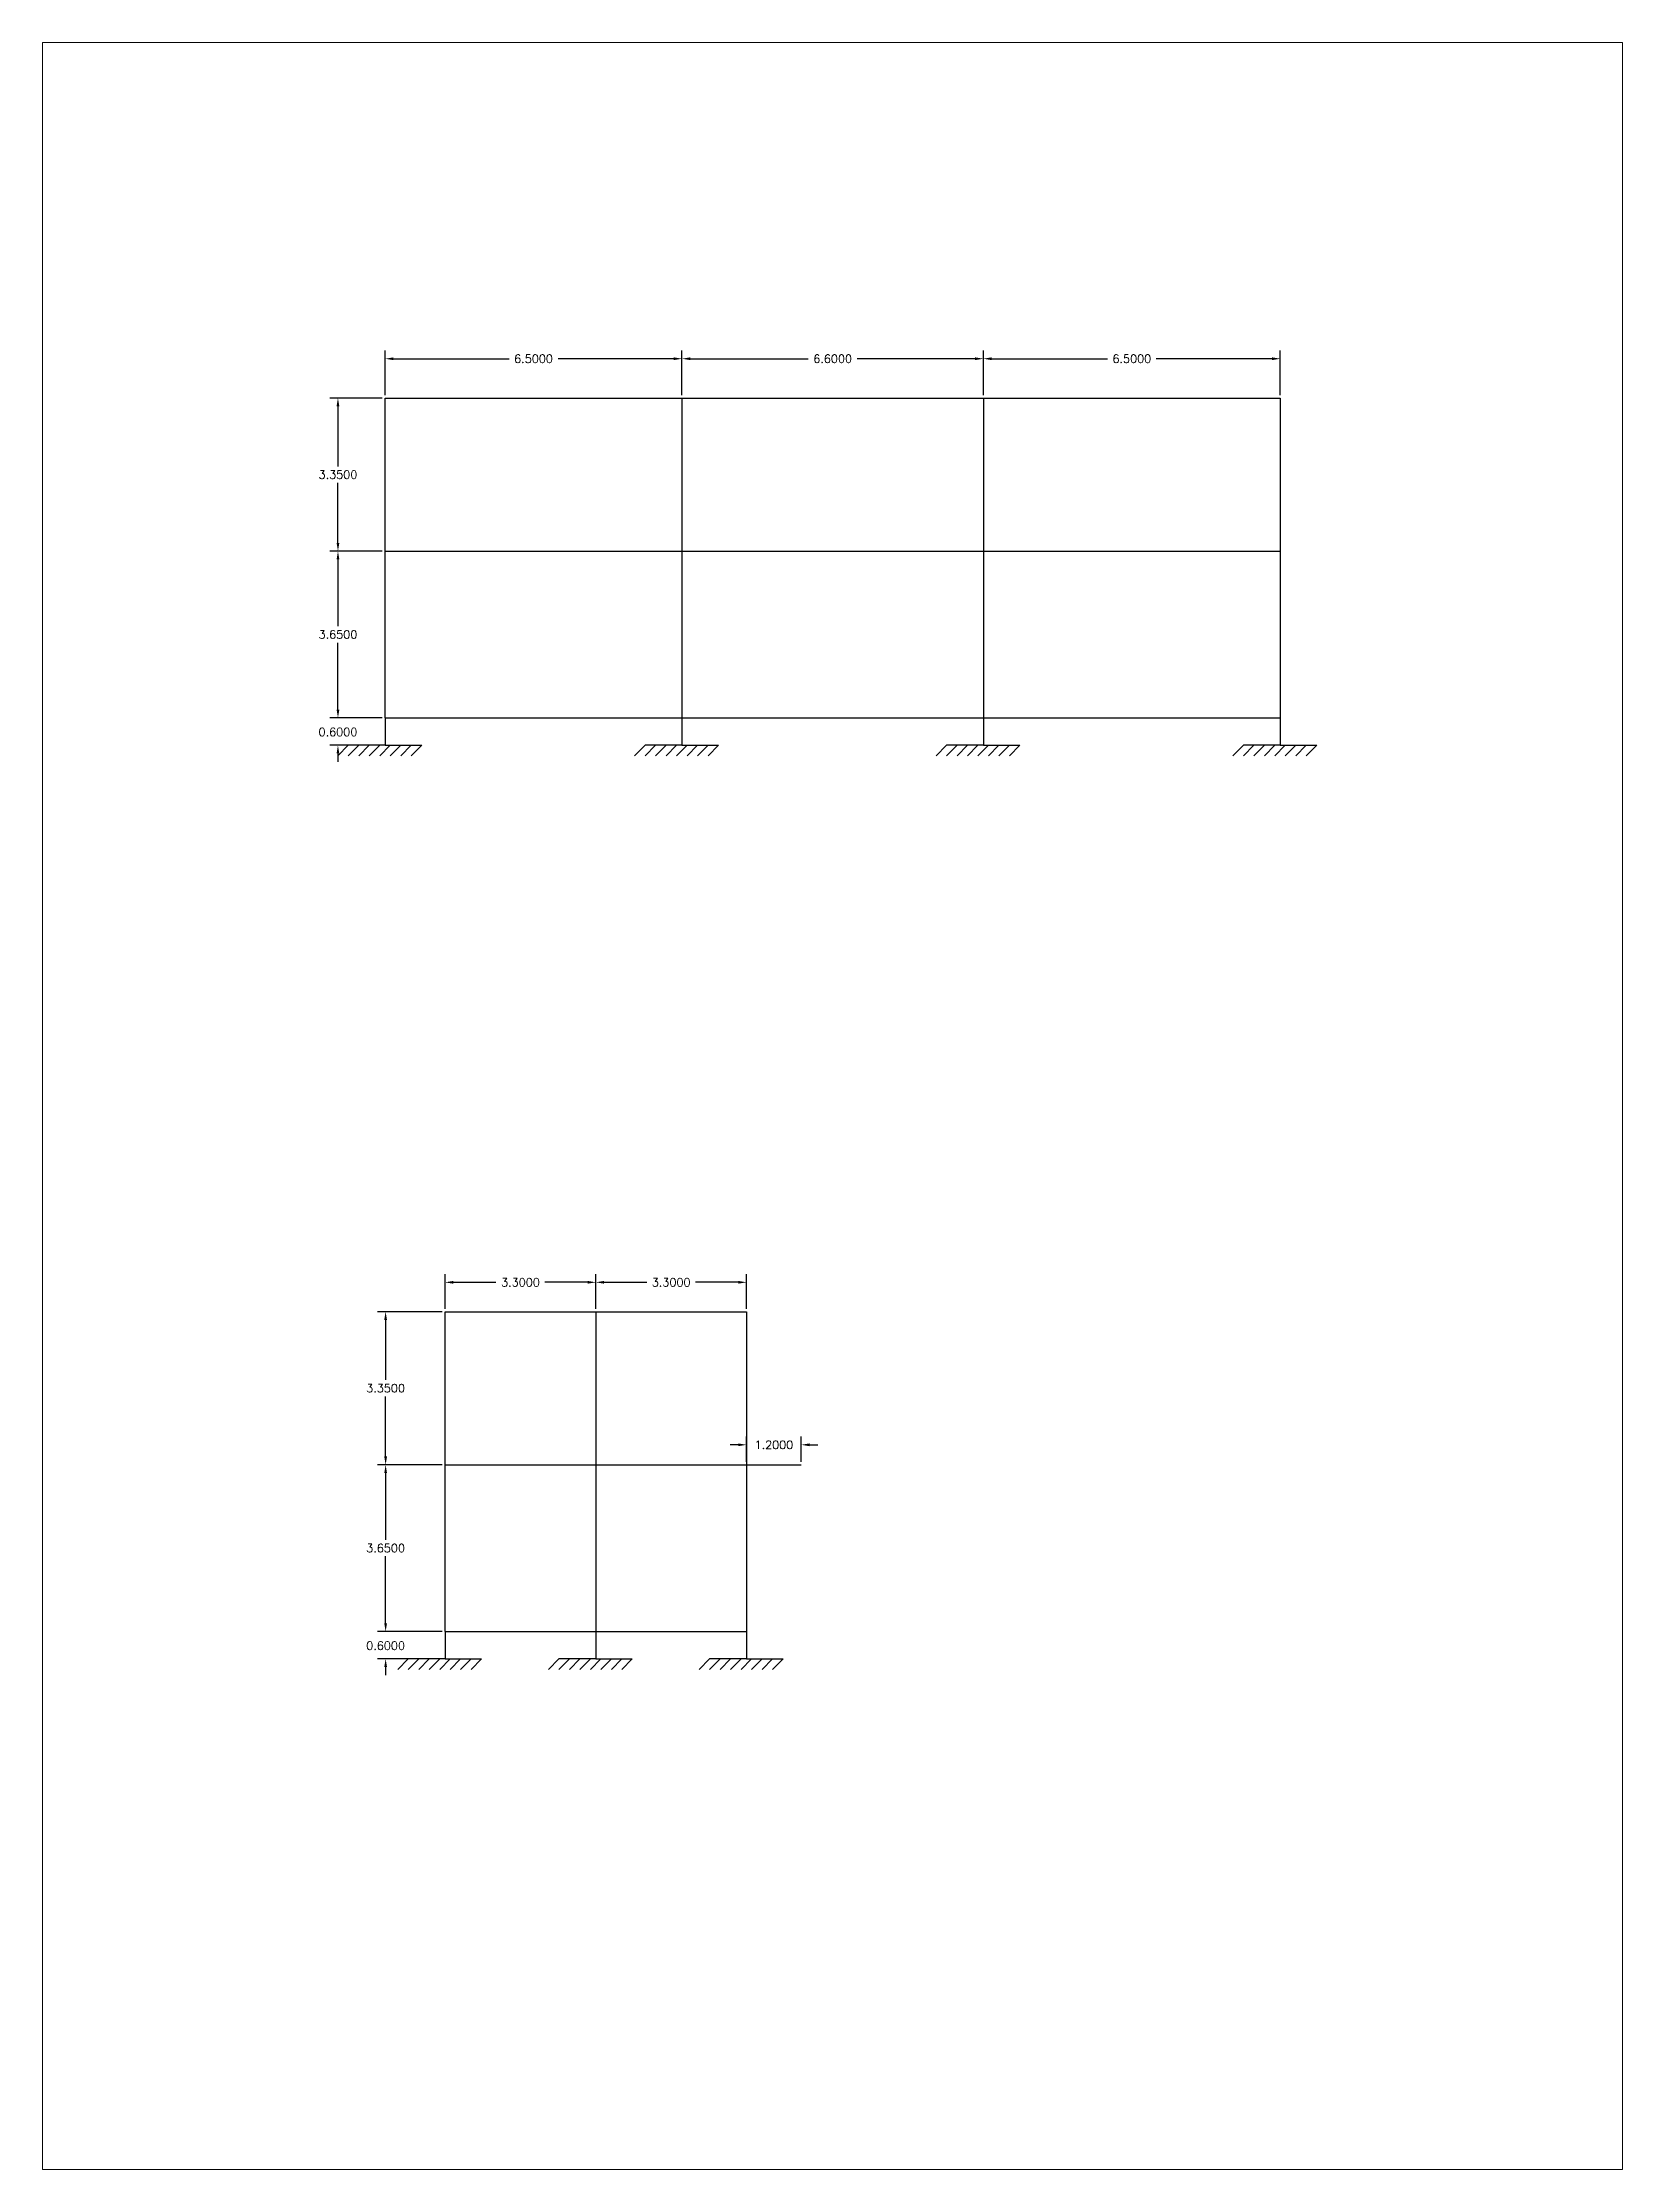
# Paper-space layout 'Layout1' of a CAD drawing. Header units: metres. Extents: x 4 to 114, y 17 to 165.
# The model-space entities are those that its viewports show. They can reach past a viewport. Long polylines and large blocks are cut down to what shows.
import ezdxf

# ---------------------------------------------------------------- set-up
doc = ezdxf.new("R2010")
doc.units = ezdxf.units.M
doc.styles.get("Standard").update_dxf_attribs({"font": 'simplex.shx'})
doc.dimstyles.get("Standard").update_dxf_attribs({"dimtxt": 0.18, "dimasz": 0.18, "dimexe": 0.18, "dimexo": 0.0625, "dimgap": 0.09, "dimtad": 0, "dimtih": 1, "dimtoh": 1, "dimdec": 4, "dimzin": 0, "dimdsep": 46, "dimtxsty": 'Standard', "dimcen": 0.09, "dimadec": 0, "dimazin": 0, "dimtfac": 1, "dimtdec": 4, "dimtofl": 0, "dimtmove": 0, "dimatfit": 3, "dimfxl": 1, "dimtolj": 1, "dimtzin": 0, "dimarcsym": 0})

# ---------------------------------------------------------------- blocks, each defined once
blk = doc.blocks.new('*D58')
at = {"color": 0, "lineweight": -2, "transparency": 16777216}
for p, q in [((-44.013, 0.18), (-44.013, 0.36)), ((-42.773, 0), (-44.193, 0)), ((-42.773, -0.6), (-44.193, -0.6)), ((-44.013, -0.78), (-44.013, -0.96))]:
    blk.add_line(p, q, dxfattribs=at)
at = {"color": 0, "transparency": 16777216}
for points in [[(-44.043, 0.18), (-43.983, 0.18), (-44.013, 0)], [(-44.043, -0.78), (-43.983, -0.78), (-44.013, -0.6)]]:
    blk.add_solid(points, dxfattribs=at)
at = {"layer": 'Defpoints', "color": 0, "transparency": 16777216}
for p in [(-44.013, 0), (-42.711, 0), (-42.711, -0.6)]:
    blk.add_point(p, dxfattribs=at)
at = {"color": 0, "transparency": 16777216, "insert": (-44.013, -0.311), "char_height": 0.18, "attachment_point": 5}
blk.add_mtext('\\A1;0.6000', dxfattribs=at)
blk = doc.blocks.new('*D59')
at = {"color": 0, "lineweight": -2, "transparency": 16777216}
for p, q in [((-42.773, 3.65), (-44.193, 3.65)), ((-44.013, 3.47), (-44.013, 2.005)), ((-44.013, 0.18), (-44.013, 1.645)), ((-42.773, 0), (-44.193, 0))]:
    blk.add_line(p, q, dxfattribs=at)
at = {"color": 0, "transparency": 16777216}
for points in [[(-44.043, 3.47), (-43.983, 3.47), (-44.013, 3.65)], [(-44.043, 0.18), (-43.983, 0.18), (-44.013, 0)]]:
    blk.add_solid(points, dxfattribs=at)
at = {"layer": 'Defpoints', "color": 0, "transparency": 16777216}
for p in [(-44.013, 3.65), (-42.711, 3.65), (-42.711, 0)]:
    blk.add_point(p, dxfattribs=at)
at = {"color": 0, "transparency": 16777216, "insert": (-44.013, 1.825), "char_height": 0.18, "attachment_point": 5}
blk.add_mtext('\\A1;3.6500', dxfattribs=at)
blk = doc.blocks.new('*D60')
at = {"color": 0, "lineweight": -2, "transparency": 16777216}
for p, q in [((-42.773, 7), (-44.193, 7)), ((-44.013, 6.82), (-44.013, 5.505)), ((-44.013, 3.83), (-44.013, 5.145)), ((-42.773, 3.65), (-44.193, 3.65))]:
    blk.add_line(p, q, dxfattribs=at)
at = {"color": 0, "transparency": 16777216}
for points in [[(-44.043, 6.82), (-43.983, 6.82), (-44.013, 7)], [(-44.043, 3.83), (-43.983, 3.83), (-44.013, 3.65)]]:
    blk.add_solid(points, dxfattribs=at)
at = {"layer": 'Defpoints', "color": 0, "transparency": 16777216}
for p in [(-44.013, 7), (-42.711, 7), (-42.711, 3.65)]:
    blk.add_point(p, dxfattribs=at)
at = {"color": 0, "transparency": 16777216, "insert": (-44.013, 5.325), "char_height": 0.18, "attachment_point": 5}
blk.add_mtext('\\A1;3.3500', dxfattribs=at)
blk = doc.blocks.new('*D61')
at = {"color": 0, "lineweight": -2, "transparency": 16777216}
for p, q in [((-42.711, 7.062), (-42.711, 7.823)), ((-42.531, 7.643), (-41.597, 7.643)), ((-39.591, 7.643), (-40.525, 7.643)), ((-39.411, 7.062), (-39.411, 7.823))]:
    blk.add_line(p, q, dxfattribs=at)
at = {"color": 0, "transparency": 16777216}
for points in [[(-42.531, 7.673), (-42.531, 7.613), (-42.711, 7.643)], [(-39.591, 7.673), (-39.591, 7.613), (-39.411, 7.643)]]:
    blk.add_solid(points, dxfattribs=at)
at = {"layer": 'Defpoints', "color": 0, "transparency": 16777216}
for p in [(-39.411, 7.643), (-42.711, 7), (-39.411, 7)]:
    blk.add_point(p, dxfattribs=at)
at = {"color": 0, "transparency": 16777216, "insert": (-41.061, 7.643), "char_height": 0.18, "attachment_point": 5}
blk.add_mtext('\\A1;3.3000', dxfattribs=at)
blk = doc.blocks.new('*D62')
at = {"color": 0, "lineweight": -2, "transparency": 16777216}
for p, q in [((-39.411, 7.062), (-39.411, 7.823)), ((-39.231, 7.643), (-38.297, 7.643)), ((-36.291, 7.643), (-37.225, 7.643)), ((-36.111, 7.062), (-36.111, 7.823))]:
    blk.add_line(p, q, dxfattribs=at)
at = {"color": 0, "transparency": 16777216}
for points in [[(-39.231, 7.673), (-39.231, 7.613), (-39.411, 7.643)], [(-36.291, 7.673), (-36.291, 7.613), (-36.111, 7.643)]]:
    blk.add_solid(points, dxfattribs=at)
at = {"layer": 'Defpoints', "color": 0, "transparency": 16777216}
for p in [(-36.111, 7.643), (-39.411, 7), (-36.111, 7)]:
    blk.add_point(p, dxfattribs=at)
at = {"color": 0, "transparency": 16777216, "insert": (-37.761, 7.643), "char_height": 0.18, "attachment_point": 5}
blk.add_mtext('\\A1;3.3000', dxfattribs=at)
blk = doc.blocks.new('*D64')
at = {"color": 0, "lineweight": -2, "transparency": 16777216}
for p, q in [((-36.111, 3.712), (-36.111, 4.266)), ((-34.911, 3.712), (-34.911, 4.266)), ((-36.291, 4.086), (-36.471, 4.086)), ((-34.731, 4.086), (-34.551, 4.086))]:
    blk.add_line(p, q, dxfattribs=at)
at = {"color": 0, "transparency": 16777216}
for points in [[(-36.291, 4.116), (-36.291, 4.056), (-36.111, 4.086)], [(-34.731, 4.116), (-34.731, 4.056), (-34.911, 4.086)]]:
    blk.add_solid(points, dxfattribs=at)
at = {"layer": 'Defpoints', "color": 0, "transparency": 16777216}
for p in [(-34.911, 4.086), (-36.111, 3.65), (-34.911, 3.65)]:
    blk.add_point(p, dxfattribs=at)
at = {"color": 0, "transparency": 16777216, "insert": (-35.511, 4.086), "char_height": 0.18, "attachment_point": 5}
blk.add_mtext('\\A1;1.2000', dxfattribs=at)
blk = doc.blocks.new('*D66')
at = {"color": 0, "lineweight": -2, "transparency": 16777216}
for p, q in [((-45.057, 20.18), (-45.057, 20.36)), ((-44.086, 20), (-45.237, 20)), ((-44.086, 19.4), (-45.237, 19.4)), ((-45.057, 19.22), (-45.057, 19.04))]:
    blk.add_line(p, q, dxfattribs=at)
at = {"color": 0, "transparency": 16777216}
for points in [[(-45.087, 20.18), (-45.027, 20.18), (-45.057, 20)], [(-45.087, 19.22), (-45.027, 19.22), (-45.057, 19.4)]]:
    blk.add_solid(points, dxfattribs=at)
at = {"layer": 'Defpoints', "color": 0, "transparency": 16777216}
for p in [(-45.057, 20), (-44.024, 20), (-44.024, 19.4)]:
    blk.add_point(p, dxfattribs=at)
at = {"color": 0, "transparency": 16777216, "insert": (-45.057, 19.691), "char_height": 0.18, "attachment_point": 5}
blk.add_mtext('\\A1;0.6000', dxfattribs=at)
blk = doc.blocks.new('*D67')
at = {"color": 0, "lineweight": -2, "transparency": 16777216}
for p, q in [((-44.086, 23.65), (-45.237, 23.65)), ((-45.057, 23.47), (-45.057, 22.005)), ((-45.057, 20.18), (-45.057, 21.645)), ((-44.086, 20), (-45.237, 20))]:
    blk.add_line(p, q, dxfattribs=at)
at = {"color": 0, "transparency": 16777216}
for points in [[(-45.087, 23.47), (-45.027, 23.47), (-45.057, 23.65)], [(-45.087, 20.18), (-45.027, 20.18), (-45.057, 20)]]:
    blk.add_solid(points, dxfattribs=at)
at = {"layer": 'Defpoints', "color": 0, "transparency": 16777216}
for p in [(-45.057, 23.65), (-44.024, 23.65), (-44.024, 20)]:
    blk.add_point(p, dxfattribs=at)
at = {"color": 0, "transparency": 16777216, "insert": (-45.057, 21.825), "char_height": 0.18, "attachment_point": 5}
blk.add_mtext('\\A1;3.6500', dxfattribs=at)
blk = doc.blocks.new('*D68')
at = {"color": 0, "lineweight": -2, "transparency": 16777216}
for p, q in [((-44.086, 27), (-45.237, 27)), ((-45.057, 26.82), (-45.057, 25.505)), ((-45.057, 23.83), (-45.057, 25.145)), ((-44.086, 23.65), (-45.237, 23.65))]:
    blk.add_line(p, q, dxfattribs=at)
at = {"color": 0, "transparency": 16777216}
for points in [[(-45.087, 26.82), (-45.027, 26.82), (-45.057, 27)], [(-45.087, 23.83), (-45.027, 23.83), (-45.057, 23.65)]]:
    blk.add_solid(points, dxfattribs=at)
at = {"layer": 'Defpoints', "color": 0, "transparency": 16777216}
for p in [(-45.057, 27), (-44.024, 27), (-44.024, 23.65)]:
    blk.add_point(p, dxfattribs=at)
at = {"color": 0, "transparency": 16777216, "insert": (-45.057, 25.325), "char_height": 0.18, "attachment_point": 5}
blk.add_mtext('\\A1;3.3500', dxfattribs=at)
blk = doc.blocks.new('*D69')
at = {"color": 0, "lineweight": -2, "transparency": 16777216}
for p, q in [((-44.024, 27.062), (-44.024, 28.042)), ((-37.524, 27.062), (-37.524, 28.042)), ((-43.844, 27.862), (-41.309, 27.862)), ((-37.704, 27.862), (-40.238, 27.862))]:
    blk.add_line(p, q, dxfattribs=at)
at = {"color": 0, "transparency": 16777216}
for points in [[(-43.844, 27.892), (-43.844, 27.832), (-44.024, 27.862)], [(-37.704, 27.892), (-37.704, 27.832), (-37.524, 27.862)]]:
    blk.add_solid(points, dxfattribs=at)
at = {"layer": 'Defpoints', "color": 0, "transparency": 16777216}
for p in [(-37.524, 27.862), (-44.024, 27), (-37.524, 27)]:
    blk.add_point(p, dxfattribs=at)
at = {"color": 0, "transparency": 16777216, "insert": (-40.774, 27.862), "char_height": 0.18, "attachment_point": 5}
blk.add_mtext('\\A1;6.5000', dxfattribs=at)
blk = doc.blocks.new('*D70')
at = {"color": 0, "lineweight": -2, "transparency": 16777216}
for p, q in [((-37.524, 27.062), (-37.524, 28.042)), ((-30.924, 27.062), (-30.924, 28.042)), ((-37.344, 27.862), (-34.759, 27.862)), ((-31.104, 27.862), (-33.688, 27.862))]:
    blk.add_line(p, q, dxfattribs=at)
at = {"color": 0, "transparency": 16777216}
for points in [[(-37.344, 27.892), (-37.344, 27.832), (-37.524, 27.862)], [(-31.104, 27.892), (-31.104, 27.832), (-30.924, 27.862)]]:
    blk.add_solid(points, dxfattribs=at)
at = {"layer": 'Defpoints', "color": 0, "transparency": 16777216}
for p in [(-30.924, 27.862), (-37.524, 27), (-30.924, 27)]:
    blk.add_point(p, dxfattribs=at)
at = {"color": 0, "transparency": 16777216, "insert": (-34.224, 27.862), "char_height": 0.18, "attachment_point": 5}
blk.add_mtext('\\A1;6.6000', dxfattribs=at)
blk = doc.blocks.new('*D71')
at = {"color": 0, "lineweight": -2, "transparency": 16777216}
for p, q in [((-30.924, 27.062), (-30.924, 28.042)), ((-24.424, 27.062), (-24.424, 28.042)), ((-30.744, 27.862), (-28.209, 27.862)), ((-24.604, 27.862), (-27.138, 27.862))]:
    blk.add_line(p, q, dxfattribs=at)
at = {"color": 0, "transparency": 16777216}
for points in [[(-30.744, 27.892), (-30.744, 27.832), (-30.924, 27.862)], [(-24.604, 27.892), (-24.604, 27.832), (-24.424, 27.862)]]:
    blk.add_solid(points, dxfattribs=at)
at = {"layer": 'Defpoints', "color": 0, "transparency": 16777216}
for p in [(-24.424, 27.862), (-30.924, 27), (-24.424, 27)]:
    blk.add_point(p, dxfattribs=at)
at = {"color": 0, "transparency": 16777216, "insert": (-27.674, 27.862), "char_height": 0.18, "attachment_point": 5}
blk.add_mtext('\\A1;6.5000', dxfattribs=at)

msp = doc.modelspace()

# ---------------------------------------------------------------- linework, layer by layer
for p, q in [((-44.02358, 23.65), (-44.02358, 27)), ((-44.02358, 27), (-37.52358, 27)), ((-37.52358, 27), (-37.52358, 23.65)), ((-37.52358, 27), (-30.92358, 27)), ((-30.92358, 27), (-30.92358, 23.65)), ((-30.92358, 27), (-24.42358, 27)), ((-24.42358, 27), (-24.42358, 23.65)), ((-44.02358, 20), (-44.02358, 23.65)), ((-44.02358, 23.65), (-37.52358, 23.65)), ((-37.52358, 23.65), (-37.52358, 20)), ((-37.52358, 23.65), (-30.92358, 23.65)), ((-30.92358, 23.65), (-30.92358, 20)), ((-30.92358, 23.65), (-24.42358, 23.65)), ((-24.42358, 23.65), (-24.42358, 20)), ((-44.02358, 20), (-37.52358, 20)), ((-44.02358, 20), (-44.02358, 19.4)), ((-37.52358, 20), (-30.92358, 20)), ((-37.52358, 20), (-37.52358, 19.4)), ((-30.92358, 20), (-24.42358, 20)), ((-30.92358, 20), (-30.92358, 19.4)), ((-24.42358, 20), (-24.42358, 19.4)), ((-44.83106, 19.4), (-45.06069, 19.17036)), ((-44.02358, 19.4), (-44.83106, 19.4)), ((-44.60142, 19.4), (-44.83106, 19.17036)), ((-44.37178, 19.4), (-44.60142, 19.17036)), ((-44.14214, 19.4), (-44.37178, 19.17036)), ((-43.9125, 19.4), (-44.14214, 19.17036)), ((-44.02358, 19.4), (-43.22358, 19.4)), ((-43.68286, 19.4), (-43.9125, 19.17036)), ((-43.45322, 19.4), (-43.68286, 19.17036)), ((-43.22358, 19.4), (-43.45322, 19.17036)), ((-38.33106, 19.4), (-38.56069, 19.17036)), ((-37.52358, 19.4), (-38.33106, 19.4)), ((-38.10142, 19.4), (-38.33106, 19.17036)), ((-37.87178, 19.4), (-38.10142, 19.17036)), ((-37.64214, 19.4), (-37.87178, 19.17036)), ((-37.4125, 19.4), (-37.64214, 19.17036)), ((-37.52358, 19.4), (-36.72358, 19.4)), ((-37.18286, 19.4), (-37.4125, 19.17036)), ((-36.95322, 19.4), (-37.18286, 19.17036)), ((-36.72358, 19.4), (-36.95322, 19.17036)), ((-31.73106, 19.4), (-31.96069, 19.17036)), ((-30.92358, 19.4), (-31.73106, 19.4)), ((-31.50142, 19.4), (-31.73106, 19.17036)), ((-31.27178, 19.4), (-31.50142, 19.17036)), ((-31.04214, 19.4), (-31.27178, 19.17036)), ((-30.8125, 19.4), (-31.04214, 19.17036)), ((-30.92358, 19.4), (-30.12358, 19.4)), ((-30.58286, 19.4), (-30.8125, 19.17036)), ((-30.35322, 19.4), (-30.58286, 19.17036)), ((-30.12358, 19.4), (-30.35322, 19.17036)), ((-25.23106, 19.4), (-25.46069, 19.17036)), ((-24.42358, 19.4), (-25.23106, 19.4)), ((-25.00142, 19.4), (-25.23106, 19.17036)), ((-24.77178, 19.4), (-25.00142, 19.17036)), ((-24.54214, 19.4), (-24.77178, 19.17036)), ((-24.3125, 19.4), (-24.54214, 19.17036)), ((-24.42358, 19.4), (-23.62358, 19.4)), ((-24.08286, 19.4), (-24.3125, 19.17036)), ((-23.85322, 19.4), (-24.08286, 19.17036)), ((-23.62358, 19.4), (-23.85322, 19.17036)), ((-42.711, 3.65), (-42.711, 7)), ((-42.711, 7), (-39.411, 7)), ((-39.411, 7), (-39.411, 3.65)), ((-39.411, 7), (-36.111, 7)), ((-36.111, 7), (-36.111, 3.65)), ((-42.711, 0), (-42.711, 3.65)), ((-42.711, 3.65), (-39.411, 3.65)), ((-39.411, 3.65), (-39.411, 0)), ((-39.411, 3.65), (-36.111, 3.65)), ((-36.111, 3.65), (-36.111, 0)), ((-36.111, 3.65), (-34.911, 3.65)), ((-42.711, 0), (-39.411, 0)), ((-42.711, 0), (-42.711, -0.6)), ((-39.411, 0), (-36.111, 0)), ((-39.411, 0), (-39.411, -0.6)), ((-36.111, 0), (-36.111, -0.6)), ((-43.51847, -0.6), (-43.74811, -0.82964)), ((-42.711, -0.6), (-43.51847, -0.6)), ((-43.28883, -0.6), (-43.51847, -0.82964)), ((-43.05919, -0.6), (-43.28883, -0.82964)), ((-42.82956, -0.6), (-43.05919, -0.82964)), ((-42.59992, -0.6), (-42.82956, -0.82964)), ((-42.711, -0.6), (-41.911, -0.6)), ((-42.37028, -0.6), (-42.59992, -0.82964)), ((-42.14064, -0.6), (-42.37028, -0.82964)), ((-41.911, -0.6), (-42.14064, -0.82964)), ((-40.21847, -0.6), (-40.44811, -0.82964)), ((-39.411, -0.6), (-40.21847, -0.6)), ((-39.98883, -0.6), (-40.21847, -0.82964)), ((-39.75919, -0.6), (-39.98883, -0.82964)), ((-39.52956, -0.6), (-39.75919, -0.82964)), ((-39.29992, -0.6), (-39.52956, -0.82964)), ((-39.411, -0.6), (-38.611, -0.6)), ((-39.07028, -0.6), (-39.29992, -0.82964)), ((-38.84064, -0.6), (-39.07028, -0.82964)), ((-38.611, -0.6), (-38.84064, -0.82964)), ((-36.91847, -0.6), (-37.14811, -0.82964)), ((-36.111, -0.6), (-36.91847, -0.6)), ((-36.68883, -0.6), (-36.91847, -0.82964)), ((-36.45919, -0.6), (-36.68883, -0.82964)), ((-36.22956, -0.6), (-36.45919, -0.82964)), ((-35.99992, -0.6), (-36.22956, -0.82964)), ((-36.111, -0.6), (-35.311, -0.6)), ((-35.77028, -0.6), (-35.99992, -0.82964)), ((-35.54064, -0.6), (-35.77028, -0.82964)), ((-35.311, -0.6), (-35.54064, -0.82964))]:
    msp.add_line(p, q)

# ---------------------------------------------------------------- dimensions: what is measured, and where the dimension line sits
for base, p1, p2, picture, middle in [((-37.52358, 27.86216), (-44.02358, 27), (-37.52358, 27), '*D69', (-40.77358, 27.86216)), ((-30.92358, 27.86216), (-37.52358, 27), (-30.92358, 27), '*D70', (-34.22358, 27.86216)), ((-24.42358, 27.86216), (-30.92358, 27), (-24.42358, 27), '*D71', (-27.67358, 27.86216)), ((-39.411, 7.64291), (-42.711, 7), (-39.411, 7), '*D61', (-41.061, 7.64291)), ((-36.111, 7.64291), (-39.411, 7), (-36.111, 7), '*D62', (-37.761, 7.64291)), ((-34.911, 4.08642), (-36.111, 3.65), (-34.911, 3.65), '*D64', (-35.511, 4.08642))]:
    dim = msp.add_linear_dim(base=base, p1=p1, p2=p2, dimstyle='Standard')
    dim.commit()
    dim.dimension.update_dxf_attribs({"geometry": picture, "text_midpoint": middle})
for base, p1, p2, picture, middle in [((-45.05746, 27), (-44.02358, 23.65), (-44.02358, 27), '*D68', (-45.05746, 25.325)), ((-45.05746, 23.65), (-44.02358, 20), (-44.02358, 23.65), '*D67', (-45.05746, 21.825)), ((-44.01276, 7), (-42.711, 3.65), (-42.711, 7), '*D60', (-44.01276, 5.325)), ((-44.01276, 3.65), (-42.711, 0), (-42.711, 3.65), '*D59', (-44.01276, 1.825))]:
    dim = msp.add_linear_dim(base=base, p1=p1, p2=p2, angle=90, dimstyle='Standard')
    dim.commit()
    dim.dimension.update_dxf_attribs({"geometry": picture, "text_midpoint": middle})
for base, p1, p2, picture, middle in [((-45.05746, 20), (-44.02358, 19.4), (-44.02358, 20), '*D66', (-45.05746, 19.69067)), ((-44.01276, 0), (-42.711, -0.6), (-42.711, 0), '*D58', (-44.01276, -0.31071))]:
    dim = msp.add_linear_dim(base=base, p1=p1, p2=p2, angle=90, dimstyle='Standard')
    dim.commit()
    dim.dimension.update_dxf_attribs({"geometry": picture, "text_midpoint": middle, "dimtype": 160})

psp = doc.layouts.get("Layout1")

# ---------------------------------------------------------------- viewports
at = {"layer": '0', "view_target_point": (370776.42676, 310629.56983)}
psp.add_viewport(center=(59.22, 90.72), size=(109.94, 147.961), view_center_point=(-370810.65619, -310618.06753), view_height=46.561873, dxfattribs=at)

doc.saveas('drawing.dxf')
